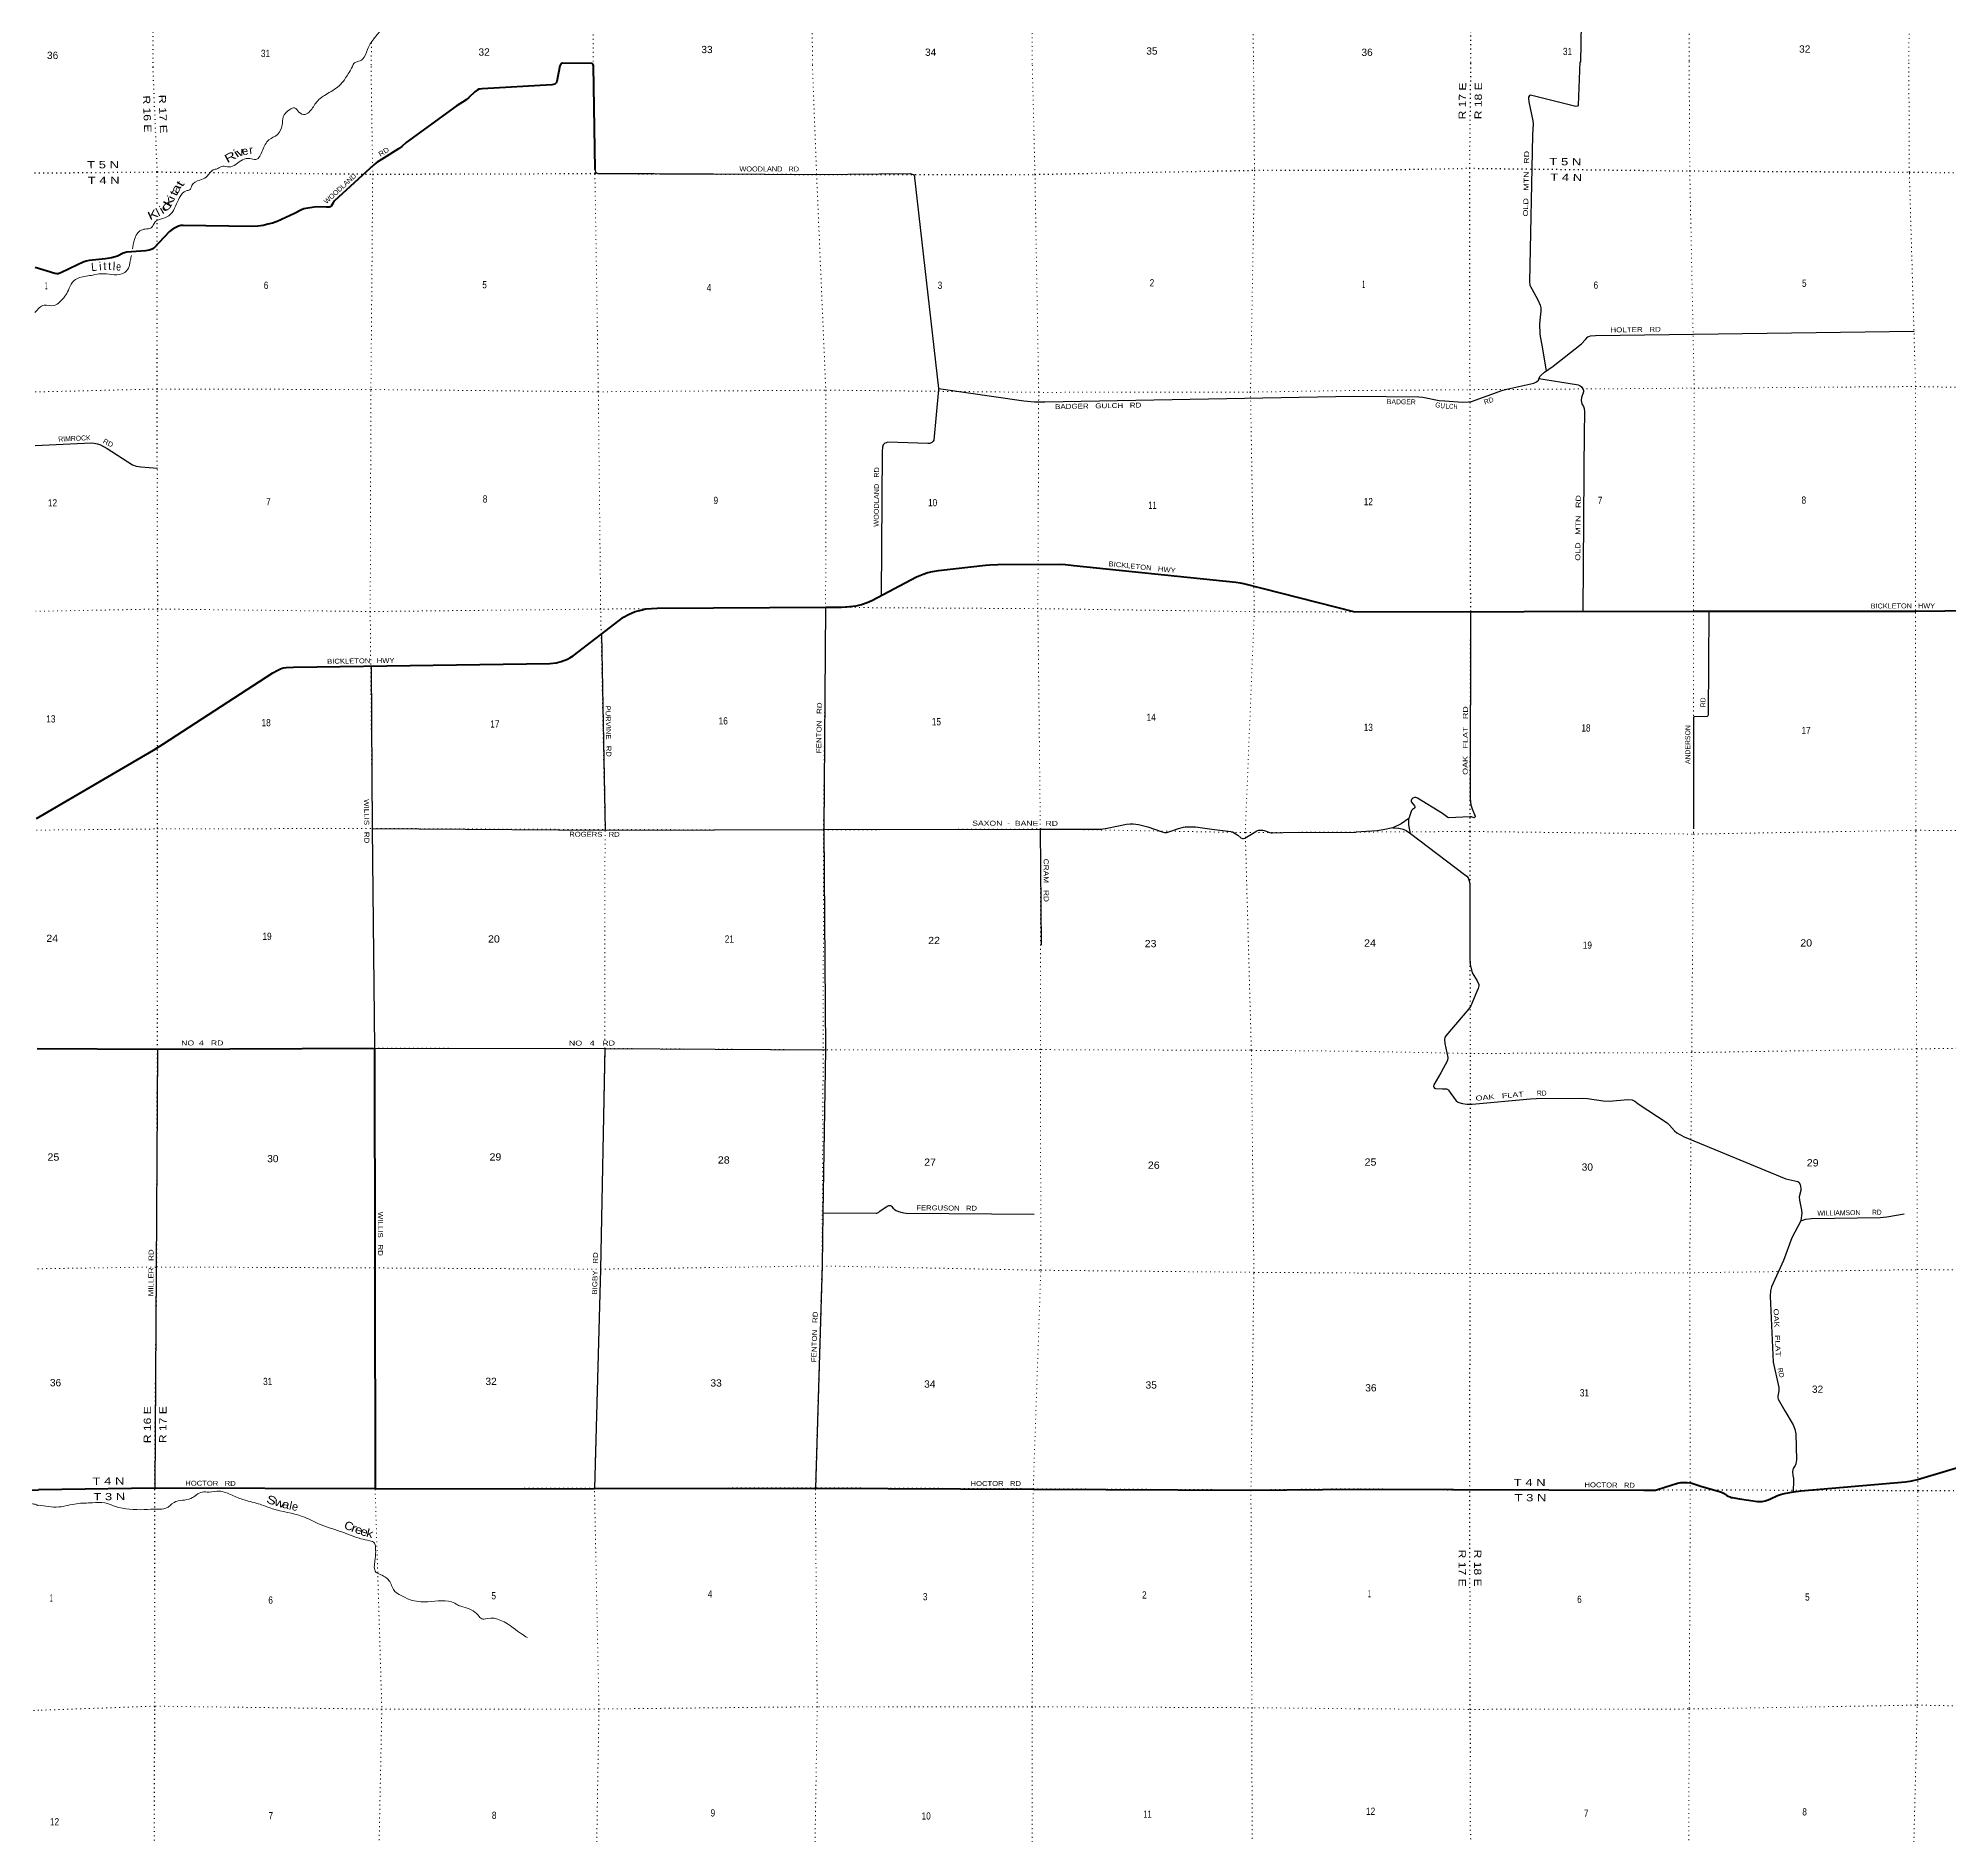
# Model space of a CAD drawing. Header units: feet. Extents: x -199 to 255675, y -686157 to -547785.
# Drawn here: x 63889 to 110150, y -637564 to -594059 of the extents above; entities that cross this region are included whole.
import ezdxf
from ezdxf.enums import TextEntityAlignment as Align

# ---------------------------------------------------------------- set-up
doc = ezdxf.new("R2010")
doc.units = ezdxf.units.FT
doc.header["$LTSCALE"] = 70
doc.linetypes.add('DOTTED', pattern=[1.5, 0.3, -1.2])
for name, color, linetype, lineweight in [('26', 7, 'Continuous', 40), ('29', 7, 'Continuous', 25), ('39', 7, 'Continuous', 13), ('6', 7, 'DOTTED', 25), ('7', 7, 'DOTTED', 13)]:
    doc.layers.add(name, color=color, linetype=linetype, lineweight=lineweight)
for name, color, linetype in [('27', 7, 'Continuous'), ('30', 7, 'Continuous'), ('41', 7, 'Continuous')]:
    doc.layers.add(name, color=color, linetype=linetype)

msp = doc.modelspace()

# ---------------------------------------------------------------- linework, layer by layer
at = {"layer": '26'}
msp.add_line((77316.32, -594727.78), (77358.55, -597232.04), dxfattribs=at)
for points in [[(76509.03, -594730.45), (76441.68, -595108), (76425.82, -595137.49), (76409.79, -595151.88), (76387.87, -595167.84), (76361.96, -595179.8), (76315.72, -595185.68), (74628.86, -595281.52), (74585, -595287.5), (74554, -595294.57), (74513.25, -595313.43), (74456.03, -595358.81), (74311.93, -595494.93), (74248.41, -595547.5), (74006.47, -595702.09), (72795.39, -596583.39), (72686.47, -596679.64), (72611.63, -596733.95), (72193.67, -596990.93), (72088.5, -597058.58), (72009.8, -597123.43), (71062, -597995.98), (71025.77, -598042.79), (70978.28, -598119.63), (70952.1, -598141.14), (70926.46, -598149.55), (70863.83, -598149.19), (70616.89, -598141.24), (70519.84, -598151.54), (70362.2, -598179.44), (70320.52, -598191.43), (70262.04, -598213.58), (70089.96, -598303.94), (69667.74, -598492.59), (69559.41, -598530.85), (69448.49, -598562.4), (69328.9, -598590.32), (69205.32, -598608.27), (69052.1, -598619.3), (67396.46, -598588.33), (67343.74, -598589.7), (67281.85, -598608.27), (67199.55, -598643.92), (67128.37, -598684.06), (67063.61, -598736.27), (66680.69, -599145.75), (66646.01, -599166.72), (66602.16, -599180.68), (66576.25, -599186.66), (66486.33, -599202), (66033.1, -599240.51), (65978.78, -599250.31), (65941.41, -599264.44), (65803.88, -599332.25), (65748.55, -599350.71), (65660.36, -599370.15), (65519.99, -599394.93), (65118.78, -599435.18), (65045.46, -599451.92), (64973.7, -599479.84), (64838.42, -599543.63), (64434.1, -599734.38), (64371.75, -599757.07), (64343.84, -599761.06), (64291.71, -599754.49), (63812.59, -599611.4)], [(76509.03, -594730.45), (76543.25, -594676.55), (76578.35, -594653.14), (77288.11, -594660.95), (77303.71, -594676.55), (77316.32, -594727.78)], [(63849.26, -612942.96), (66676.2, -611288.32), (66917.78, -611132.59), (69565.17, -609417.64), (69686.99, -609349.43), (69750.06, -609317.88), (69791.45, -609302.1), (69821.01, -609296.18), (69897.1, -609285.44), (70065.46, -609282.47), (76266.69, -609188.61), (76425.61, -609173.91), (76547.81, -609142.36), (76701.54, -609087.14), (76756.73, -609055.58), (76832.84, -609006.96), (78053.83, -608071.91), (78177.78, -608004.43), (78339.39, -607937.38), (78441.88, -607905.82), (78591.8, -607872.38), (78866.28, -607850.75), (82950.03, -607831.35), (83327.73, -607825.88), (83521.15, -607814.92), (83682.59, -607797.35), (83814.77, -607764.12), (83950.64, -607718.46), (84064.74, -607668.47), (85143.63, -607095.02), (85301.71, -607029.19), (85416.03, -606991.72), (85533.3, -606967.07), (85677.89, -606943.62), (86815.59, -606808.78), (86914.92, -606801.42), (87114.2, -606799.05), (88623.51, -606790.35), (88746.9, -606798.47), (88947.94, -606818.19), (92871.61, -607222.87), (92974.56, -607238.25), (93058.24, -607257.88), (95751.06, -607939.16)], [(95751.06, -607939.16), (103945.22, -607924.62), (109324.47, -607926.49), (112847.22, -607888.48)], [(63864.59, -618510.25), (66773.26, -618529.35), (72029.4, -618504.24), (72043.4, -629167.49)], [(95838.68, -629171.66), (102743.34, -629201.65), (102893.07, -629200.78), (103030.36, -629198.28), (103251.22, -629130.39), (103561.79, -629034.1), (103645.06, -629012.92), (103722.69, -629009.93), (103797.34, -629009.93), (103880.41, -629026.04), (104146.96, -629108.21), (104579.84, -629228.46), (104625.14, -629246.69), (104669.92, -629275.08), (104727.39, -629316.16), (104752.03, -629330.35), (104790.29, -629348.74), (104826.67, -629364.7), (104855.04, -629375.16), (104879.66, -629378.9), (105064.84, -629408.86), (105497.73, -629471.51), (105538.03, -629474.5), (105576.85, -629474.5), (105611.18, -629471.51), (105682.84, -629455.08), (105754.5, -629434.17), (105814.3, -629410.76), (105981.42, -629329.6), (106052.73, -629302.45), (106106.82, -629289.27), (106323.24, -629248.28), (106543.66, -629214.16), (109074.53, -628999.26), (109232.9, -628974.08), (109365.08, -628941.07), (112176.3, -628104.54)], [(61393.22, -629219.54), (63893.97, -629190.12)], [(72043.4, -629167.49), (66714.18, -629153.98), (63893.97, -629190.12)], [(72043.4, -629167.49), (77351.98, -629161.77), (82702.78, -629152.17), (87968.69, -629172.28), (93236.5, -629200.57), (95838.68, -629171.66)]]:
    msp.add_lwpolyline(points, dxfattribs=at)
at = {"layer": '29'}
for p, q in [((77522.11, -608479.11), (77607.76, -613228.64)), ((82898.83, -613213.02), (88140.59, -613197.74)), ((88140.59, -613197.74), (88157.94, -616007.78)), ((66773.26, -618529.35), (66708.75, -629152.95))]:
    msp.add_line(p, q, dxfattribs=at)
for points in [[(101246.75, -592772.23), (101213.72, -594635.79)], [(101200.48, -594630.81), (101153.52, -595682.57), (101142.42, -595701.46), (101099.67, -595714.91), (100004.67, -595434.7), (99979.33, -595442.38), (99952.98, -595481.08), (99950.56, -595520.52), (99960.24, -595597.45), (100061.53, -596059.24), (100066.34, -596132.8), (100049.17, -596403.79), (99982.78, -599952.06), (99988.58, -600033.86), (100001.94, -600064.71), (100038.84, -600126.41), (100180.13, -600386.67), (100236.2, -600521.18), (100252.64, -600582.87), (100254.7, -600619.88), (100253.35, -600663.29), (100227.59, -600882.14), (100221.82, -600989.99), (100229.01, -601203.84), (100237.85, -601277.43), (100284.67, -601526.07), (100378.48, -602114.55)], [(77358.55, -597232.04), (77366.06, -597263.11), (77378.68, -597289.69), (77389.42, -597304.46), (77412.5, -597322.99), (77435.91, -597331.35), (78798.49, -597332.56), (78922, -597338.62), (79253.32, -597340.02), (79366.4, -597342.31), (79704.98, -597343.9), (80228.86, -597341.74), (82732.87, -597354.16), (84993.62, -597334.09), (85091.26, -597365.73), (85675.98, -602539.84)], [(95729.54, -602722.86), (97301.77, -602739.81), (97395.13, -602748.71), (97791.38, -602823.24), (97930.58, -602838.51), (98353.89, -602863.18), (98505.96, -602859.07), (98574.51, -602847.94), (99332.03, -602579.43), (99426.49, -602553.26), (100085.35, -602407.91), (100147.84, -602373.81), (100192.94, -602333.19), (100228.13, -602244.74), (100258.8, -602213.43), (100339.44, -602141.91), (100552.63, -601992.49), (101235.42, -601457.73), (101337.63, -601349.83), (101394.18, -601286.46), (101415.72, -601279.92), (101456.82, -601263.47), (101572.48, -601253.58), (109291.66, -601151.83)], [(100207.88, -602295.65), (101117.42, -602435.54), (101157.84, -602447.84), (101199.96, -602464.29), (101236.95, -602497.19), (101269.83, -602542.43), (101283.19, -602581.49), (101283.93, -602613.42), (101281.13, -602637.01), (101234.89, -602754.2), (101228.73, -602826.18), (101233.87, -602867.3), (101246.9, -602904.56), (101283.19, -602968.05), (101304.76, -603017.4), (101309.2, -603098.95), (101306.75, -603245.46), (101301.39, -603494.32), (101267.19, -607922.81)], [(85675.98, -602539.84), (85677.98, -602557.56), (85560.95, -603785.7), (85543.71, -603807.79), (85513.11, -603839.9), (85467.97, -603863.64), (85414.93, -603870.03), (84451.25, -603838.2), (84411.56, -603847.68), (84379.14, -603862.3), (84339.81, -603903.53), (84319.48, -603954.63), (84312.06, -604054.97), (84288.44, -607549.57)], [(85675.98, -602539.84), (87744.23, -602834.5), (87996.21, -602861.9), (88247.1, -602859.82), (95729.54, -602722.86)], [(63819.09, -603913.79), (65171.03, -603851.68), (65241.87, -603859.93), (65322.52, -603875.61), (65394.67, -603902.03), (65559.79, -603988.27), (66170.38, -604383.41), (66263.32, -604414.11), (66373.39, -604429.5), (66779.09, -604467.51)], [(82945.28, -607834.54), (82898.83, -613213.02), (82945.34, -618544.72), (82879.97, -622485.83)], [(98552.66, -607939.53), (98542.24, -612470.92), (98562.98, -612614.66), (98589.73, -612707.18), (98665.95, -612889.47), (98667.78, -612900.47), (98657.51, -612914.86), (98647.23, -612921.03), (98630.19, -612923.74), (98573.26, -612904.58), (98539.6, -612900.05), (98021.97, -612924.37), (97998.91, -612916.92), (97874.36, -612824.67), (97267.36, -612449.13), (97254.01, -612442.06), (97225.75, -612436.8), (97199.03, -612436.8), (97179, -612440.91), (97157.93, -612451.19), (97143.04, -612462.5), (97127.98, -612482.75), (97116.83, -612500.54), (97114.78, -612521.1), (97116.33, -612531.38), (97126.68, -612548.98), (97196.98, -612636.25), (97202.63, -612652.7), (97204.27, -612671.05), (97203.14, -612685.6), (97196.98, -612695.88), (97144.63, -612725.5), (97135.33, -612734.95), (97123, -612753.45), (97056.21, -612942.62)], [(104317.33, -607926.26), (104304.48, -610440.79), (104297.75, -610456.69), (104280.71, -610471), (103964.85, -610483.42), (103950.47, -610493.7), (103944.01, -610520.62), (103948.97, -613190.74)], [(71942.65, -609254.06), (71972.32, -613183.91), (72029.4, -618504.24), (77600.73, -618509.45), (82945.34, -618544.72)], [(97056.21, -612942.62), (96871.37, -613075.86), (96669.89, -613168.8)], [(97100.66, -613305.65), (97072.65, -613189.36), (97062.32, -613099.11), (97056.21, -612942.62)], [(71972.32, -613183.91), (77607.76, -613228.64), (82898.83, -613213.02)], [(88140.59, -613197.74), (89607.41, -613203.26), (89756.66, -613173.84), (90223.8, -613081.39), (90317.46, -613070.04), (90389.21, -613070.04), (90512.9, -613091.34), (90740.05, -613145.46), (91090.83, -613269.49), (91141.66, -613279.46), (91161.59, -613281.46), (91201.45, -613279.46), (91250.28, -613269.49), (91480.99, -613187.38), (91604.08, -613153.81), (91648.93, -613145.83), (91764.53, -613141.84), (91894.24, -613147.12), (92290.01, -613203.19), (92753.17, -613255.53), (92790.19, -613265.25), (92921.15, -613345.48), (92996.35, -613409.1), (93030.04, -613427.72), (93058.14, -613427.05), (93090.03, -613417.08), (93251.48, -613323.34), (93381.04, -613239.57), (93418.24, -613226.94), (93476.71, -613225.61), (93523.56, -613229.61), (93556.8, -613236.93), (93692.65, -613285.36), (93725.5, -613287.18), (93753.71, -613288.03), (94006.61, -613285.95), (95773.07, -613272.49)], [(96669.89, -613168.8), (96439.73, -613218.15), (96295.89, -613238.71), (95773.07, -613272.49)], [(96669.89, -613168.8), (96813.73, -613177.03), (96920.59, -613201.7), (96994.56, -613234.6), (97100.66, -613305.65)], [(97100.66, -613305.65), (98406, -614295.34), (98464.35, -614341.87), (98493.19, -614377.24), (98513.66, -614428.23), (98534.74, -614516.19), (98534.74, -616299.24), (98539.73, -616479.05), (98588.13, -616682.62), (98712.99, -616870.98), (98749.98, -616961.45), (98753.07, -616990.23), (98738.68, -617053.97), (98707.37, -617133.62), (98556.82, -617473.43), (98513.08, -617547.87), (98376.32, -617711.01), (97952.05, -618206.52), (97930.08, -618244.51), (97921.86, -618289.74), (97927.91, -618389.24), (98006.11, -618729.77), (97992.51, -618798.34), (97833.17, -619102.06), (97663.58, -619385.75), (97657.8, -619418.59), (97665, -619449.44), (97680.41, -619470), (97704.75, -619481.9), (97873.4, -619485.18), (97972.21, -619488.5), (98004.05, -619500.67), (98017.41, -619515.23), (98077.36, -619598.68), (98207.76, -619778.72), (98235.24, -619803.1), (98270.17, -619819.55), (98361, -619842.27), (98463.33, -619854.51), (98591.96, -619853.31), (100004.52, -619724.97), (100150.25, -619720.12), (101268.29, -619712.64), (101380.78, -619722.8), (101764.79, -619779.33), (101905.32, -619782.55), (102357.4, -619745.54), (102461.05, -619752.23), (102530.01, -619782.55), (102612.6, -619845.89), (103312.94, -620313.05), (103364.91, -620366.39), (103490.86, -620506.32), (103547.2, -620551.57), (103725.23, -620647.78), (106181.07, -621664.59), (106468.79, -621727.56), (106500.12, -621748.27), (106528.89, -621797.61), (106546.94, -621901.81), (106541.22, -621949.77), (106508.34, -622097.82), (106509.76, -622178.9), (106560.51, -622419.5), (106569.99, -622492.61), (106549.21, -622676.41), (106548.5, -622677.76)], [(77600.73, -618509.45), (77497.45, -623850.71), (77349.83, -629162.14)], [(82879.97, -622485.83), (82858.78, -623762.98), (82698.36, -629150.55)], [(82879.97, -622485.83), (84167.42, -622496.56), (84187.83, -622494.85), (84200.28, -622489.85), (84220.22, -622479.88), (84257.47, -622450.38), (84431.37, -622329.92), (84457.91, -622316.34), (84475.35, -622310.35), (84499.27, -622306.36), (84517.57, -622309.83), (84533.15, -622314.34), (84550.6, -622331.3), (84581.49, -622380.17), (84592.34, -622394.09), (84612.39, -622410.08), (84648.76, -622430.02), (84707.11, -622452.25), (84794.26, -622477.89), (84833.63, -622485.87), (84892.02, -622492.33), (87989.38, -622517.5)], [(106548.5, -622677.76), (106669.64, -622640.67), (106803.62, -622627.15), (108467.44, -622601.86), (108625.92, -622587.21), (109042.62, -622515.08)], [(106548.5, -622677.76), (106330.85, -623092.77), (106123.93, -623639.51), (105833.71, -624280.93), (105807.6, -624376.09), (105799.96, -624503.83), (105877.3, -626102.9), (106011.04, -626711.92), (106013.2, -626796.65), (105990.49, -626925.77), (105990.49, -626962.78), (105999.27, -626995.38), (106158.86, -627277.65), (106357.26, -627621.95), (106399.41, -627723.57), (106421.76, -627834.39), (106436.4, -628467.91), (106425.52, -628560.83), (106418.94, -628583.06), (106410.72, -628601.56), (106360.47, -628671.48), (106349.07, -628710.54), (106342.91, -628749.61), (106348.24, -628842.11), (106367.14, -628920.3), (106371.68, -628959.34), (106363.14, -629242.1)]]:
    msp.add_lwpolyline(points, dxfattribs=at)
at = {"layer": '39'}
for points in [[(71493.77, -594746.27), (71545.55, -594654.42), (71607.67, -594627.82), (71737.89, -594566.56), (71854.82, -594328.94), (72009.83, -594074.95), (72179.19, -593860.95), (72330.4, -593639.08), (72457.64, -593437.47), (72517.13, -593320.65), (72629.08, -593233.48), (72708.7, -593122.51), (72798.21, -592987.39), (72848.03, -592924.8), (72841.44, -592844.64), (72906.85, -592711.74), (73026.21, -592534.26), (73127.72, -592391.02), (73359.69, -592220.61), (73623.74, -592039.9), (73809.06, -591809.72), (73978.65, -591629.81), (74041.95, -591482.88), (74191.56, -591319.18), (74353.42, -591183.46), (74448.66, -591006.18), (74584.06, -590822.54), (74625.31, -590683.82), (74642.71, -590583.41), (74668.48, -590533.05), (74720.61, -590514.57), (74863.07, -590479.27), (74930.97, -590416.53), (74965.99, -590249.79), (74982.74, -590055.13), (75059.89, -589878), (75163.33, -589722.71), (75354.99, -589536.6), (75516.18, -589304.62), (75597.67, -589171.58), (75624.37, -588964.79), (75659, -588739.9), (75630.01, -588327.03), (75553.93, -588079.01), (75486.44, -587911.12), (75439.16, -587759.11), (75435.78, -587560.61), (75368.29, -587392.72), (75224.53, -587239.52), (75042.77, -587112.71), (74883.54, -587047.87), (74818.73, -586976.23), (74755.76, -586880.5), (74561.81, -586735.74), (74430, -586566.39), (74410.73, -586396.1), (74413.64, -586235.64), (74428.53, -586063.05), (74431.99, -585982.81), (74521.5, -585847.69), (74570.82, -585712.92), (74632.03, -585555.98), (74677.04, -585379.12), (74648.04, -585255.03), (74631.12, -585132.85), (74654.26, -584992.28), (74705.57, -584855.48), (74668.38, -584709.4), (74486.31, -584538.47), (74378.98, -584421.06), (74339.85, -584285.02), (74360.35, -584052.22), (74342.69, -583823.75), (74339.76, -583691.42), (74336.92, -583571.12), (74264.08, -583501.55), (74140.17, -583312.08), (74136.4, -583057.43), (74160.49, -582762.43), (74229.97, -582637.51), (74283.49, -582530.78), (74308.52, -582372.14), (74323.83, -582259.71), (74373.49, -582175.06), (74455.34, -582096.16), (74579.59, -582042.97), (74721.77, -581967.57), (74849.4, -581824.11), (74928.95, -581701.11), (74956.29, -581586.58), (74937.28, -581452.37)], [(66171.21, -599156.08), (66211.15, -598961.97), (66349.99, -598720.63), (66480.12, -598677.81), (66622.36, -598646.95), (66721.73, -598504.06), (66899.75, -598422.89), (67093.67, -598319.57), (67210.74, -598122.45), (67309.69, -597915.42), (67469.1, -597750.14), (67553.23, -597729.63), (67608.71, -597625.07), (67796.42, -597491.72), (67952.44, -597420.69), (68018.17, -597348.15), (68119.82, -597247.35), (68231.95, -597214.65), (68355.94, -597153.82), (68504.53, -597173.05), (68832.42, -597000.83), (69008.77, -596971.78), (69155.38, -596995.03), (69316.43, -596773.61), (69473.25, -596520.14), (69681.03, -596388.68), (69791.9, -596163.53), (69818.64, -595958.9), (69976.01, -595787.62), (70092.07, -595742.87), (70199.1, -595848.53), (70345.9, -595901.85), (70465.78, -595827.01), (70624.81, -595603.6), (70892.28, -595395.62), (71203.81, -595177.38), (71329.17, -595020.32), (71493.77, -594746.27)], [(63810.88, -600697.65), (64032.62, -600521.72), (64273.41, -600528.41), (64415.25, -600437.41), (64620.04, -600155.61), (64715.08, -599964.63), (64891.32, -599852.75), (65212.46, -599790.68), (65413.17, -599757.82), (65914.96, -599762.39), (66037.32, -599680.64), (66121.87, -599419.56), (66142.82, -599320.68)], [(59099.98, -630117.9), (59163.83, -630150.93), (59253.92, -630197.42), (59384.12, -630246.09), (59538.34, -630308.9), (59644.51, -630345.44), (59742.67, -630377.93), (59782.85, -630360.05), (59791.07, -630299.91), (59761.43, -630171.44), (59817.73, -630127.55), (59944.14, -630112.03), (60142.83, -630072.74), (60283.43, -630011.15), (60397.91, -629965.49), (60500.4, -629905.75), (60588.89, -629833.92), (60655.22, -629792.07), (60751.72, -629724.28), (60832.12, -629670.47), (60902.43, -629638.67), (60968.76, -629596.83), (61105.32, -629543.24), (61185.64, -629513.49), (61330.14, -629488.01), (61510.78, -629446.64), (61595.12, -629416.91), (61759.72, -629375.47), (61858.13, -629335.77), (61946.44, -629318.08), (62070.84, -629302.55), (62181.22, -629280.94), (62289.44, -629303.45), (62427.69, -629346.14), (62529.93, -629358.59), (62610.03, -629395.02), (62812.48, -629427.94), (62904.82, -629404.26), (63051.22, -629408.87), (63109.19, -629463.26), (63173.11, -629539.73), (63301.32, -629584.38), (63375.52, -629586.69), (63455.76, -629583.01), (63552.11, -629557.34), (63604.46, -629499.4), (63678.62, -629513.74), (63748.75, -629532.08), (63814.9, -629542.38), (63874.98, -629566.69), (63889.28, -629564.55)], [(63889.28, -629564.55), (64137.68, -629596.21), (64386.52, -629606.86), (64819.33, -629526.28), (65200.38, -629506.12), (65499.31, -629506.47), (65754.66, -629591.26), (66451.34, -629669.6), (66782.3, -629659.74), (66978.77, -629638.61), (67176.46, -629497.18), (67585.08, -629398.68), (67856.41, -629245.28), (68024.28, -629245.28), (68272.43, -629223.37), (68579.66, -629321), (68873.32, -629435.65), (69257.21, -629541.78), (69554.83, -629648.39), (70280.29, -629832.82), (70672.68, -630011.07), (71195.52, -630196.62), (71696.24, -630374.28), (71917.26, -630425.17), (72025.96, -630480.71), (72050.64, -630572.79), (72038.76, -630901.63), (72062.69, -631184.17), (72179.46, -631245.67), (72397.23, -631412.87), (72523.21, -631654.75), (72660.19, -631740.19), (72887.64, -631853.2), (73094.56, -631896.16), (73319.28, -631898.93), (73967.53, -631935.43), (74060.16, -631987.04), (74166.72, -632022.53), (74537.21, -632226.97), (74624.05, -632314.7), (74750.38, -632303.98), (75385.86, -632535.01), (75587.44, -632680.24), (75726.45, -632767.68)]]:
    msp.add_spline(points, degree=3, dxfattribs=at)
at = {"layer": '6'}
for points in [[(66668.32, -594760.83), (66685.91, -592068.35), (66725.5, -586753.73), (66702.94, -581459.68), (66654.01, -576131.77), (66603.19, -570819.91), (66620.6, -565493.44), (66620.37, -560233.3), (66624.23, -554981.14), (66594.37, -549795.45), (66593.63, -549090.5)], [(98560.76, -594647.22), (98547.28, -592015.53), (98530.77, -586738.66), (98504.37, -581468.05), (98501.34, -576166.77), (98482.63, -570881.92), (98475.54, -565578.73), (98450.29, -560271.94), (98464.93, -555038.52), (98361.15, -549780.17), (98319.04, -548977.47)], [(66769.43, -598054.68), (66769.94, -597294.93), (66668.32, -594760.83)], [(98561.61, -639539.48), (98545.11, -634504.68), (98533.81, -629208.91), (98542.68, -623959.21), (98549.38, -618633.34), (98541.93, -613257.38), (98556.66, -607933.51), (98539.21, -602571.6), (98531.78, -597205.66), (98560.76, -594647.22)], [(95705.48, -597254.87), (98525.76, -597205.67), (103857.18, -597270.75), (109170.47, -597299.76), (114509.9, -597352.8), (119819.17, -597377.81), (125106.41, -597422.9), (127604.38, -597462.44)], [(63801.31, -597319.79), (66769.94, -597294.93), (71988.49, -597348.2), (77361.06, -597332.47), (82697.77, -597355.02), (88010.25, -597353.65), (93322.08, -597254.05), (95705.48, -597254.87)], [(66698.68, -640417.8), (66698.43, -639780.25), (66709.48, -634447.52), (66708.75, -629152.95), (66755.76, -623797.96), (66775.28, -618531.34), (66772.19, -613184.66), (66781.38, -607873.99), (66766.4, -602549.43), (66769.16, -598445.32)], [(127783.14, -629049.49), (125181.98, -629095.3), (123099.36, -629160.21), (119864.33, -628905.94), (114553.74, -629203.64), (109383, -629214.53), (103869.09, -629197.8), (98531.79, -629202.9), (95838.68, -629171.66)], [(95838.68, -629171.66), (93235.38, -629200.42), (87994.24, -629172.28), (82698.36, -629150.55), (77351.84, -629162.13), (72051.41, -629165.44), (66708.75, -629152.95), (63893.97, -629190.12)]]:
    msp.add_lwpolyline(points, dxfattribs=at)
at = {"layer": '7'}
msp.add_line((71958.41, -594161.65), (71942.48, -594745.06), dxfattribs=at)
for points in [[(77316.32, -594727.78), (77317.83, -592036.81), (77327.27, -586720.43), (77290.88, -581460.59), (77270.14, -576140.46), (77239.43, -570830.44), (77260.84, -565501.93), (77304.75, -560229.38), (77344.57, -554946.84), (77251.06, -549855.94), (77263.41, -549057.34)], [(87946.21, -594689.94), (87944.07, -592053.44), (87905.8, -586813.67), (87851.08, -581519.89), (87978.63, -576136.34), (87823.56, -570863.47), (87881.46, -565578.77), (87888.9, -560264.42), (87908.51, -554966.01), (87891.54, -549607.74), (87867.4, -549019.51)], [(93187.32, -548998.7), (93188.06, -549687.39), (93236.84, -554993.24), (93225.47, -560321.67), (93183.43, -565574.15), (93147.8, -570880.72), (93194.28, -576146.48), (93193.13, -581498.89), (93239.7, -586776.69), (93260.26, -592070.75), (93300.47, -594668.96)], [(103631.76, -548954.29), (103667.7, -549779.72), (103803.31, -555057.65), (103809.22, -560310.67), (103841.73, -565585.15), (103808.52, -570796.92), (103981.2, -575971.72), (103824.31, -581216.52), (103829.75, -586704.5), (103856.19, -592061.46), (103841.3, -594624.17)], [(109158.61, -594599.76), (109180.87, -592010.63), (109147.2, -586856.65), (109669.19, -581685.61), (109744.84, -578944.8), (109450.91, -576365.29), (109120.08, -570955.24), (109173.34, -565572.32), (109052.54, -560299.91), (109061.98, -555016.41), (109055.55, -549741.31), (108947.13, -548929.87)], [(82543.46, -573085.39), (82551.96, -576127.98), (82512.71, -581492.74), (82569.88, -586850.67), (82608.59, -592154.6), (82626.27, -594709.47)], [(71942.48, -594745.06), (71984.48, -597348.23), (71940.69, -602584.91), (71923.73, -607933.71), (71972.26, -613173.89), (72029.4, -618504.24), (72026.27, -623820.88), (72043.49, -629181.52), (72204.88, -634499.26), (72097.16, -639776.39), (72084.89, -640401.71)], [(77367.47, -640384.72), (77371.11, -639713.09), (77459.16, -634496.21), (77349.83, -629162.14), (77497.46, -623852.71), (77600.73, -618509.45), (77605.98, -613210.83), (77500.65, -607874.74), (77443.97, -602614.56), (77361.06, -597332.47), (77316.32, -594727.78)], [(82626.27, -594709.47), (82725.83, -597350.85), (82948.8, -602576.03), (82945.28, -607834.54), (82894.45, -613219.62), (82885.36, -618544.32), (82857.57, -623772.89), (82695.48, -629177.73), (82741.19, -634440.88), (82655.65, -639733.93), (82653.49, -640366.53)], [(87921.04, -640347.19), (87947.95, -639714.62), (87943.35, -634442.12), (87968.85, -629171.46), (88152.65, -623871.86), (88143.63, -618537.23), (88140.58, -613196.56), (88081.42, -607864.22), (88101.09, -602621.66), (88010.25, -597353.65), (87946.21, -594689.94)], [(93300.47, -594668.96), (93322.08, -597254.05), (93227.01, -602623.33), (93318.15, -607937.45), (93100.53, -613281.35), (93247.64, -618563.08), (93309.15, -623947.53), (93237.43, -629206.42), (93258, -634466.8), (93272.7, -639749.27), (93247.27, -640326.43)], [(103841.3, -594624.17), (103857.18, -597270.75), (103964.72, -602532.32), (103948.1, -607914.32), (103947.57, -613310.33), (103904.65, -618588.14), (103855.86, -623938.11), (103869.09, -629197.8), (103846.28, -634495.63), (103823.08, -639615.06), (103844.42, -640281.47)], [(109188.7, -640256.98), (109234.61, -639607.86), (109361.96, -634402.1), (109374.98, -629214.54), (109361.56, -623862.64), (109348.16, -618520.77), (109328.85, -613229.01), (109321.51, -607909.18), (109321.99, -602489.11), (109170.47, -597299.76), (109158.61, -594599.76)], [(63815.89, -602620.11), (66766.4, -602549.43), (71944.55, -602560.83), (77443.97, -602614.56), (82948.8, -602576.03), (88101.14, -602629.68), (93198.92, -602623.48), (95728.97, -602584.9)], [(95728.97, -602584.9), (98527.16, -602565.6), (103958.69, -602528.32), (109321.99, -602489.11), (114569.22, -602586.37), (119822.35, -602635.51), (125045.48, -602724.78), (127637.96, -602662.25)], [(95751.06, -607939.16), (93318.15, -607937.45), (88081.42, -607864.22), (82945.28, -607834.54), (77500.65, -607874.74), (71927.74, -607933.69), (66781.38, -607873.99), (63830.5, -607929.01)], [(127667.18, -607974.62), (125184.91, -607892.1), (119827.58, -607911.25), (114564.57, -607936.29), (109333.59, -607925.2), (103956.15, -607926.34), (98552.66, -607939.53), (95751.06, -607939.16)], [(63845.07, -613225.63), (66772.32, -613196.01), (71972.32, -613183.91), (77605.98, -613210.83), (82894.45, -613219.62), (88140.58, -613196.56), (93106.56, -613283.32), (95773.07, -613272.49)], [(95773.07, -613272.49), (98541.93, -613257.38), (103947.59, -613320.35), (109328.85, -613229.01), (114608, -613246.05), (119838.65, -613100.79), (125188.18, -613185.88), (127695.57, -613132.03)], [(127724.95, -618472.63), (125223.7, -618549.77), (119946.11, -618328.28), (114629.43, -618589.92), (112000.67, -618477.15), (109348.16, -618520.77), (103902.69, -618608.19), (98563.42, -618631.32), (95794.96, -618576.79)], [(95794.96, -618576.79), (93225.5, -618553.18), (88143.63, -618537.23), (82885.36, -618544.32), (77600.73, -618509.45), (72029.4, -618504.24), (66773.26, -618529.35), (63858.96, -618510.26)], [(63874.28, -623841.3), (66755.76, -623797.96), (72026.27, -623820.88), (77497.45, -623850.71), (82857.57, -623772.89), (88152.68, -623875.87), (93309.02, -623927.48), (95817.11, -623943.73)], [(95817.11, -623943.73), (98542.68, -623959.21), (103855.86, -623938.11), (109361.56, -623862.64), (114572.46, -623865.74), (119991.44, -623589.93), (125349.22, -623779.25), (127754.06, -623762.78)], [(63903.67, -634526.49), (61439.17, -634574.43), (56136.42, -634548.55), (50763.37, -634558.49), (45544.91, -634518.92), (40204.03, -634500.91), (35019.4, -634541.71), (31948.93, -634495.08)], [(95860.63, -634491.21), (93282.06, -634464.66), (87943.35, -634442.12), (82741.19, -634440.88), (77459.16, -634496.21), (72204.88, -634499.26), (66711.36, -634427.46), (63903.67, -634526.49)], [(95860.63, -634491.21), (98545.11, -634504.68), (103846.28, -634495.63), (109361.96, -634402.1), (114585.11, -634503.4), (119918.06, -634339.96), (125183.02, -634288.87), (127811.98, -634289.32)]]:
    msp.add_lwpolyline(points, dxfattribs=at)

# ---------------------------------------------------------------- texts
at = {"layer": '27'}
for s, rotation, width, p in [('RD', 31.585, 1.15, (72168.99, -596929.37)), ('WOODLAND', 42.633, 1.05, (70867.72, -598077.71)), ('BICKLETON   HWY', 354.111, 1.15, (89787.4, -606834.4)), ('BICKLETON   HWY', 0.17, 1.1, (108234.55, -607860.49)), ('BICKLETON   HWY', 0.867, 1.15, (70882.65, -609199.66)), ('NO  4   RD', 0.062, 1.3, (67350.31, -618436.45)), ('WILLIS   RD', 270.158, 1.2, (72108.93, -622460.28)), ('HOCTOR   RD', 359.723, 1.15, (67447.5, -629090.7)), ('HOCTOR   RD', 359.968, 1.15, (86452.41, -629098.46)), ('HOCTOR   RD', 359.342, 1.15, (101309.65, -629127.6))]:
    msp.add_text(s, height=120, rotation=rotation, dxfattribs=dict(at, width=width)).set_placement(p)
at = {"layer": '30'}
for s, rotation, width, p in [('WOODLAND   RD', 359.975, 1.1, (80859.14, -597282.68)), ('OLD   MTN   RD', 88.928, 1.35, (99941.5, -598374.66)), ('HOLTER   RD', 0.755, 1.2, (101937.75, -601178.76)), ('BADGER   GULCH   RD', 1.049, 1.2, (88498.79, -603034.84)), ('BADGER', 359.382, 0.95, (96526.84, -602913.97)), ('RIMROCK', 2.588, 0.95, (64377.01, -603820.88)), ('RD', 332.423, 1.1, (65441.63, -603847.58)), ('WOODLAND   RD', 89.613, 1.1, (84229.71, -605882.46)), ('OLD   MTN   RD', 89.558, 1.35, (101206.59, -606705.59)), ('FENTON   RD', 89.244, 1.2, (82837.5, -611364.6)), ('RD', 89.707, 0.8, (104236.37, -610246.76)), ('PURVINE   RD', 271.011, 1.15, (77617.98, -610211.94)), ('OAK   FLAT   RD', 89.928, 1.35, (98484.74, -611887.7)), ('WILLIS   RD', 270.407, 1.2, (71774.74, -612474.17)), ('ROGERS   RD', 359.848, 1.15, (76740.05, -613384.5)), ('SAXON  -  BANE   RD', 359.848, 1.3, (86492.11, -613115.98)), ('CRAM   RD', 270.183, 1.25, (88221.26, -613916.48)), ('NO   4   RD', 0.062, 1.35, (76729.31, -618439.05)), ('OAK   FLAT   ', 5.191, 1.35, (98679.68, -619775.05)), ('RD', 0.383, 0.8, (100159.62, -619650.06)), ('FERGUSON   RD', 359.534, 1.15, (85141.24, -622424.35)), ('RD', 0.871, 0.8, (108269.94, -622534.85)), ('MILLER   RD', 89.763, 1.2, (66675.57, -624506.22)), ('BIGBY   RD', 88.678, 1.2, (77414.07, -624470.52)), ('FENTON   RD', 88.244, 1.2, (82716.11, -626106.1)), ('OAK   FLAT   ', 272.769, 1.35, (105885.54, -624807.77)), ('RD', 282.385, 0.95, (105981.63, -626251.63))]:
    msp.add_text(s, height=120, rotation=rotation, dxfattribs=dict(at, width=width)).set_placement(p)
for s, rotation, p in [('RD', 19.517, (98899.04, -602928.55)), ('ANDERSON', 89.924, (103867.79, -611624.48)), ('WILLIAMSON', 0.871, (106946.26, -622554.97))]:
    msp.add_text(s, height=120, rotation=rotation, dxfattribs=at).set_placement(p)
for s, rotation, width, p in [('G', 349.348, 0.8, (97749.54, -602994.66)), ('U', 353.74, 0.75, (97870.79, -603013.76)), ('L', 356.665, 0.85, (97990.99, -603023.27)), ('C', 356.665, 0.7, (98080.51, -603027.29)), ('H', 356.665, 0.65, (98183.91, -603033.75))]:
    msp.add_text(s, height=120, rotation=rotation, dxfattribs=dict(at, width=width)).set_placement(p, align=Align.CENTER)
at = {"layer": '41'}
for s, rotation, width, p in [('i', 33.104, 1.4, (68731.4, -596931.23)), ('v', 20.574, 1.3, (68812.56, -596904.58)), ('R', 28.562, 1.4, (68582.21, -597019.37)), ('a', 64.117, 1.45, (67310.1, -597746.21)), ('t', 60.078, 1.4, (67409.08, -597626.44)), ('i', 29.168, 1.25, (66924.47, -598304.76)), ('c', 40.954, 2.1, (67052.24, -598194.25)), ('k', 61.072, 1.65, (67133.6, -598064.07)), ('i', 64.848, 1.15, (67200.13, -597959.28)), ('t', 64.794, 1.25, (67255.4, -597851.03)), ('K', 24.634, 1.35, (66702.67, -598417.19)), ('l', 26.389, 1.1, (66827.83, -598359.55)), ('L', 6.058, 0.9, (65248.7, -599690.4)), ('e', 357.938, 0.75, (65832.14, -599683.36)), ('S', 340.182, 1.3, (69500.95, -629532.84)), ('w', 341.584, 1.25, (69703.84, -629599.27)), ('a', 345.691, 1.15, (69860.79, -629639.69)), ('C', 340.464, 1.1, (71373.43, -630159.29)), ('r', 340.466, 1.35, (71501.29, -630209.85)), ('e', 340.466, 1.2, (71616.49, -630250.95)), ('e', 342.575, 1.15, (71750.25, -630299.57)), ('k', 345.656, 1.2, (71889.65, -630341.55))]:
    msp.add_text(s, height=200, rotation=rotation, dxfattribs=dict(at, width=width)).set_placement(p, align=Align.CENTER)
for s, rotation, p in [('e', 10.764, (68911.09, -596883.12)), ('r', 7.313, (69052, -596860.79)), ('i', 4.361, (65398.33, -599677.06)), ('t', 1.069, (65504.53, -599669.25)), ('t', 359.657, (65620.22, -599669.67)), ('l', 356.657, (65718.28, -599678.03)), ('l', 347.691, (69979.32, -629669.5)), ('e', 346.299, (70083.6, -629690.91))]:
    msp.add_text(s, height=200, rotation=rotation, dxfattribs=at).set_placement(p, align=Align.CENTER)
at = {"layer": '6'}
for s, rotation, width, p in [('R 17 E', 89.351, 1.25, (98437.11, -596024.54)), ('R 18 E', 89.351, 1.25, (98820.22, -596020.64)), ('R 16 E', 272.296, 1.25, (66420.38, -595447.82)), ('R 17 E', 272.296, 1.3, (66801.08, -595429.33)), ('T 5 N', 0.48, 1.35, (65072.9, -597209.14)), ('T 5 N', 359.301, 1.35, (100459.79, -597129.27)), ('T 4 N', 0.48, 1.35, (65087.04, -597587.65)), ('T 4 N', 359.301, 1.35, (100480.37, -597509.02)), ('R 16 E', 89.652, 1.25, (66615.35, -628062.71)), ('R 17 E', 89.652, 1.25, (66990.34, -628061.24)), ('T 4 N', 0.757, 1.35, (65204.19, -629072.81)), ('T 4 N', 0.055, 1.35, (99596.99, -629102.14)), ('T 3 N', 0.757, 1.35, (65223.55, -629447.58)), ('T 3 N', 0.055, 1.35, (99616.15, -629468.7)), ('R 17 E', 270.122, 1.25, (98261.86, -630640.01)), ('R 18 E', 270.122, 1.25, (98636.86, -630639.21))]:
    msp.add_text(s, height=175, rotation=rotation, dxfattribs=dict(at, width=width)).set_placement(p)
at = {"layer": '7'}
for s, width, p in [('36', 1.05, (64101.03, -594559.91)), ('31', 0.85, (69279.58, -594513.25)), ('32', 1.05, (74543.54, -594480.28)), ('33', 1.05, (79936.09, -594418.94)), ('34', 1.05, (85349.29, -594484.64)), ('35', 1.05, (90704.84, -594453.73)), ('36', 1.05, (95910.84, -594486.87)), ('31', 0.85, (100788.56, -594466.23)), ('32', 1.05, (106503.55, -594407.54)), ('1', 0.4, (64048.34, -600134.74)), ('6', 0.85, (69347.42, -600125.5)), ('5', 0.85, (74635.38, -600111.94)), ('3', 0.85, (85656.48, -600124.83)), ('2', 0.85, (90786.52, -600066.18)), ('1', 0.4, (95929.85, -600100.75)), ('6', 0.85, (101529.33, -600120.79)), ('5', 0.85, (106573.59, -600076)), ('4', 0.85, (80067.01, -600182.87)), ('12', 0.85, (64124.51, -605391.68)), ('7', 0.85, (69403.92, -605366.13)), ('8', 0.85, (74647.74, -605296.98)), ('9', 0.85, (80231.3, -605332.2)), ('10', 0.85, (85423.77, -605385.62)), ('11', 0.65, (90754.74, -605450.3)), ('12', 0.85, (95967.52, -605361.68)), ('7', 0.85, (101630.73, -605332.26)), ('8', 0.85, (106562.71, -605323.69)), ('13', 0.85, (64084.26, -610619.67)), ('18', 0.85, (69294.77, -610710.02)), ('17', 0.85, (74830.04, -610742.91)), ('16', 0.85, (80356.84, -610667.23)), ('15', 0.85, (85514.34, -610687.45)), ('14', 0.85, (90713.88, -610579.19)), ('13', 0.85, (95966.76, -610824.76)), ('18', 0.85, (101234.38, -610838.85)), ('17', 0.85, (106560.56, -610902.12)), ('19', 0.85, (69316, -615882.01)), ('24', 1.1, (64085.13, -615930.79)), ('20', 1.1, (74773.99, -615945.58)), ('21', 0.85, (80503.79, -615947.91)), ('22', 1.1, (85425.88, -615982.9)), ('23', 1.1, (90665.91, -616058.22)), ('24', 1.1, (95976.27, -616044.7)), ('19', 0.85, (101268.95, -616095.49)), ('20', 1.1, (106531.9, -616042.38)), ('25', 1.1, (64113.37, -621224.62)), ('30', 1.05, (69430.16, -621262.8)), ('29', 1.1, (74810.22, -621221.33)), ('28', 1.1, (80336.35, -621295.54)), ('27', 1.1, (85330.19, -621348.06)), ('26', 1.1, (90742.86, -621421.34)), ('25', 1.1, (95987.84, -621345.12)), ('29', 1.1, (106688.08, -621364.24)), ('30', 1.05, (101241.77, -621466.69)), ('36', 1.05, (64171.94, -626685.27)), ('31', 0.85, (69331.57, -626655.43)), ('32', 1.05, (74711.85, -626652.57)), ('33', 1.05, (80157.19, -626691.35)), ('34', 1.05, (85329.42, -626718.82)), ('35', 1.05, (90687.55, -626740.83)), ('36', 1.05, (96003.81, -626810.11)), ('31', 0.85, (101197.24, -626930.91)), ('32', 1.05, (106813.26, -626843.27)), ('1', 0.4, (64173.38, -631894.74)), ('6', 0.85, (69457.4, -631946.6)), ('5', 0.85, (74856.53, -631842.87)), ('4', 0.85, (80092.82, -631801.08)), ('3', 0.85, (85299.07, -631863.19)), ('2', 0.85, (90603.47, -631822.09)), ('1', 0.4, (96073.03, -631791.08)), ('6', 0.85, (101131.4, -631928.88)), ('5', 0.85, (106647.41, -631872.68)), ('7', 0.85, (69462.53, -637165.17)), ('8', 0.85, (74868.19, -637156.32)), ('9', 0.85, (80161.47, -637098.03)), ('10', 0.85, (85267.67, -637171.85)), ('11', 0.65, (90632.14, -637129.82)), ('12', 0.85, (96022.52, -637057.57)), ('7', 0.85, (101295.57, -637107.03)), ('8', 0.85, (106581.23, -637072.34)), ('12', 0.85, (64173.83, -637311.32))]:
    msp.add_text(s, height=175, dxfattribs=dict(at, width=width)).set_placement(p)

doc.saveas('drawing.dxf')
